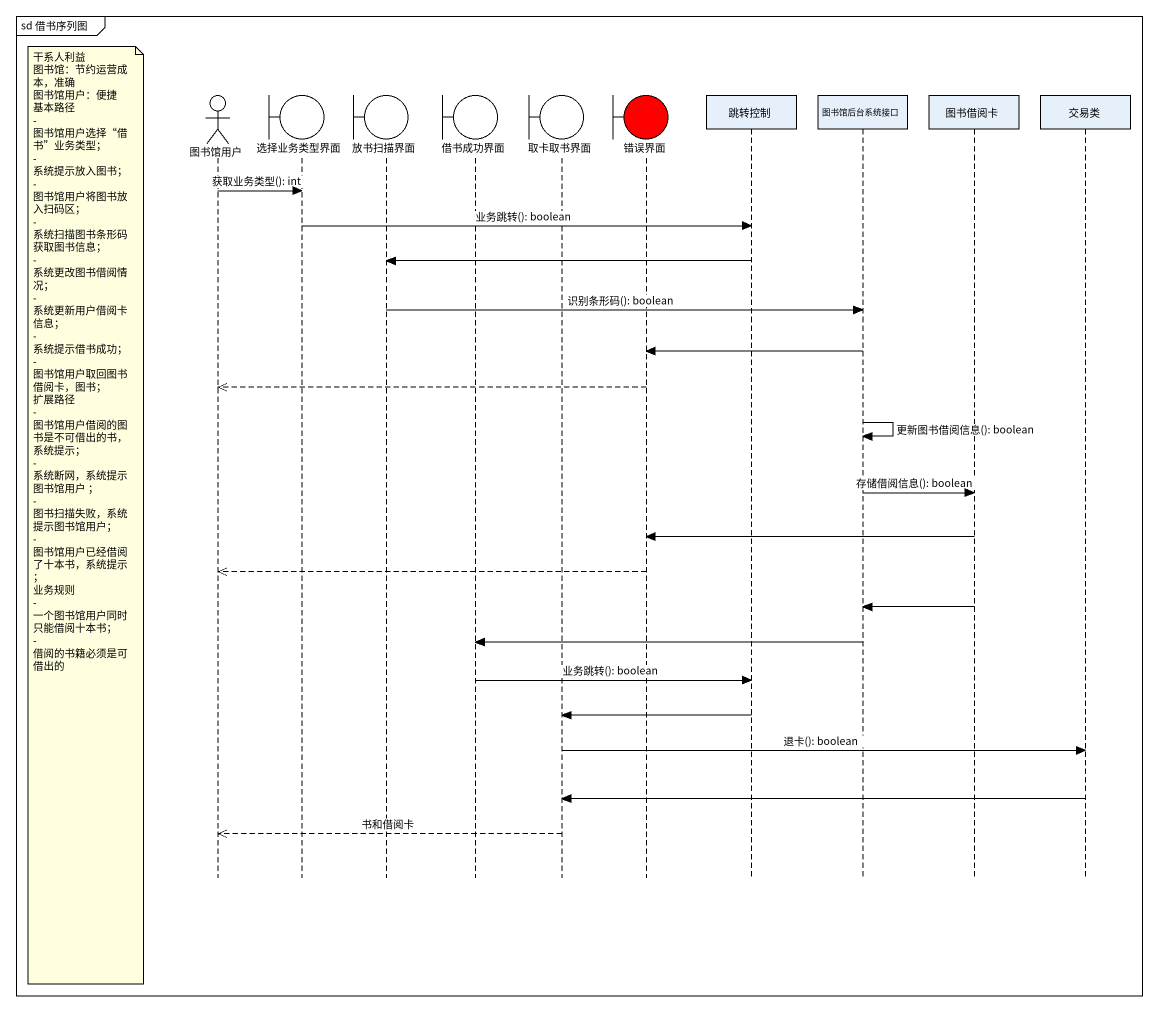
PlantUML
@startuml
mainframe sd 借书序列图
hide footbox
actor 图书馆用户
boundary 选择业务类型界面
boundary 放书扫描界面
boundary 借书成功界面
boundary 取卡取书界面
boundary 错误界面 #FF0000
participant 跳转控制
participant 图书馆后台系统接口
participant 图书借阅卡
participant 交易类

图书馆用户 -> 选择业务类型界面 : 获取业务类型(): int
选择业务类型界面 -> 跳转控制 : 业务跳转(): boolean
跳转控制 -> 放书扫描界面
放书扫描界面 -> 图书馆后台系统接口 : 识别条形码(): boolean
图书馆后台系统接口 -> 错误界面
错误界面 -->> 图书馆用户
图书馆后台系统接口 -> 图书馆后台系统接口 : 更新图书借阅信息(): boolean
图书馆后台系统接口 -> 图书借阅卡 : 存储借阅信息(): boolean
note left of 图书馆用户
  干系人利益
  图书馆：节约运营成本，准确
  图书馆用户：便捷
  基本路径
  - 图书馆用户选择“借书”业务类型；
  - 系统提示放入图书；
  - 图书馆用户将图书放入扫码区；
  - 系统扫描图书条形码获取图书信息；
  - 系统更改图书借阅情况；
  - 系统更新用户借阅卡信息；
  - 系统提示借书成功；
  - 图书馆用户取回图书借阅卡，图书；
  扩展路径
  - 图书馆用户借阅的图书是不可借出的书，系统提示；
  - 系统断网，系统提示图书馆用户 ；
  - 图书扫描失败，系统提示图书馆用户；
  - 图书馆用户已经借阅了十本书，系统提示；
  业务规则
  - 一个图书馆用户同时只能借阅十本书；
  - 借阅的书籍必须是可借出的
end note
图书借阅卡 -> 错误界面
错误界面 -->> 图书馆用户
图书借阅卡 -> 图书馆后台系统接口
图书馆后台系统接口 -> 借书成功界面
借书成功界面 -> 跳转控制 : 业务跳转(): boolean
跳转控制 -> 取卡取书界面
取卡取书界面 -> 交易类 : 退卡(): boolean
交易类 -> 取卡取书界面
取卡取书界面 -->> 图书馆用户 : 书和借阅卡
@enduml
